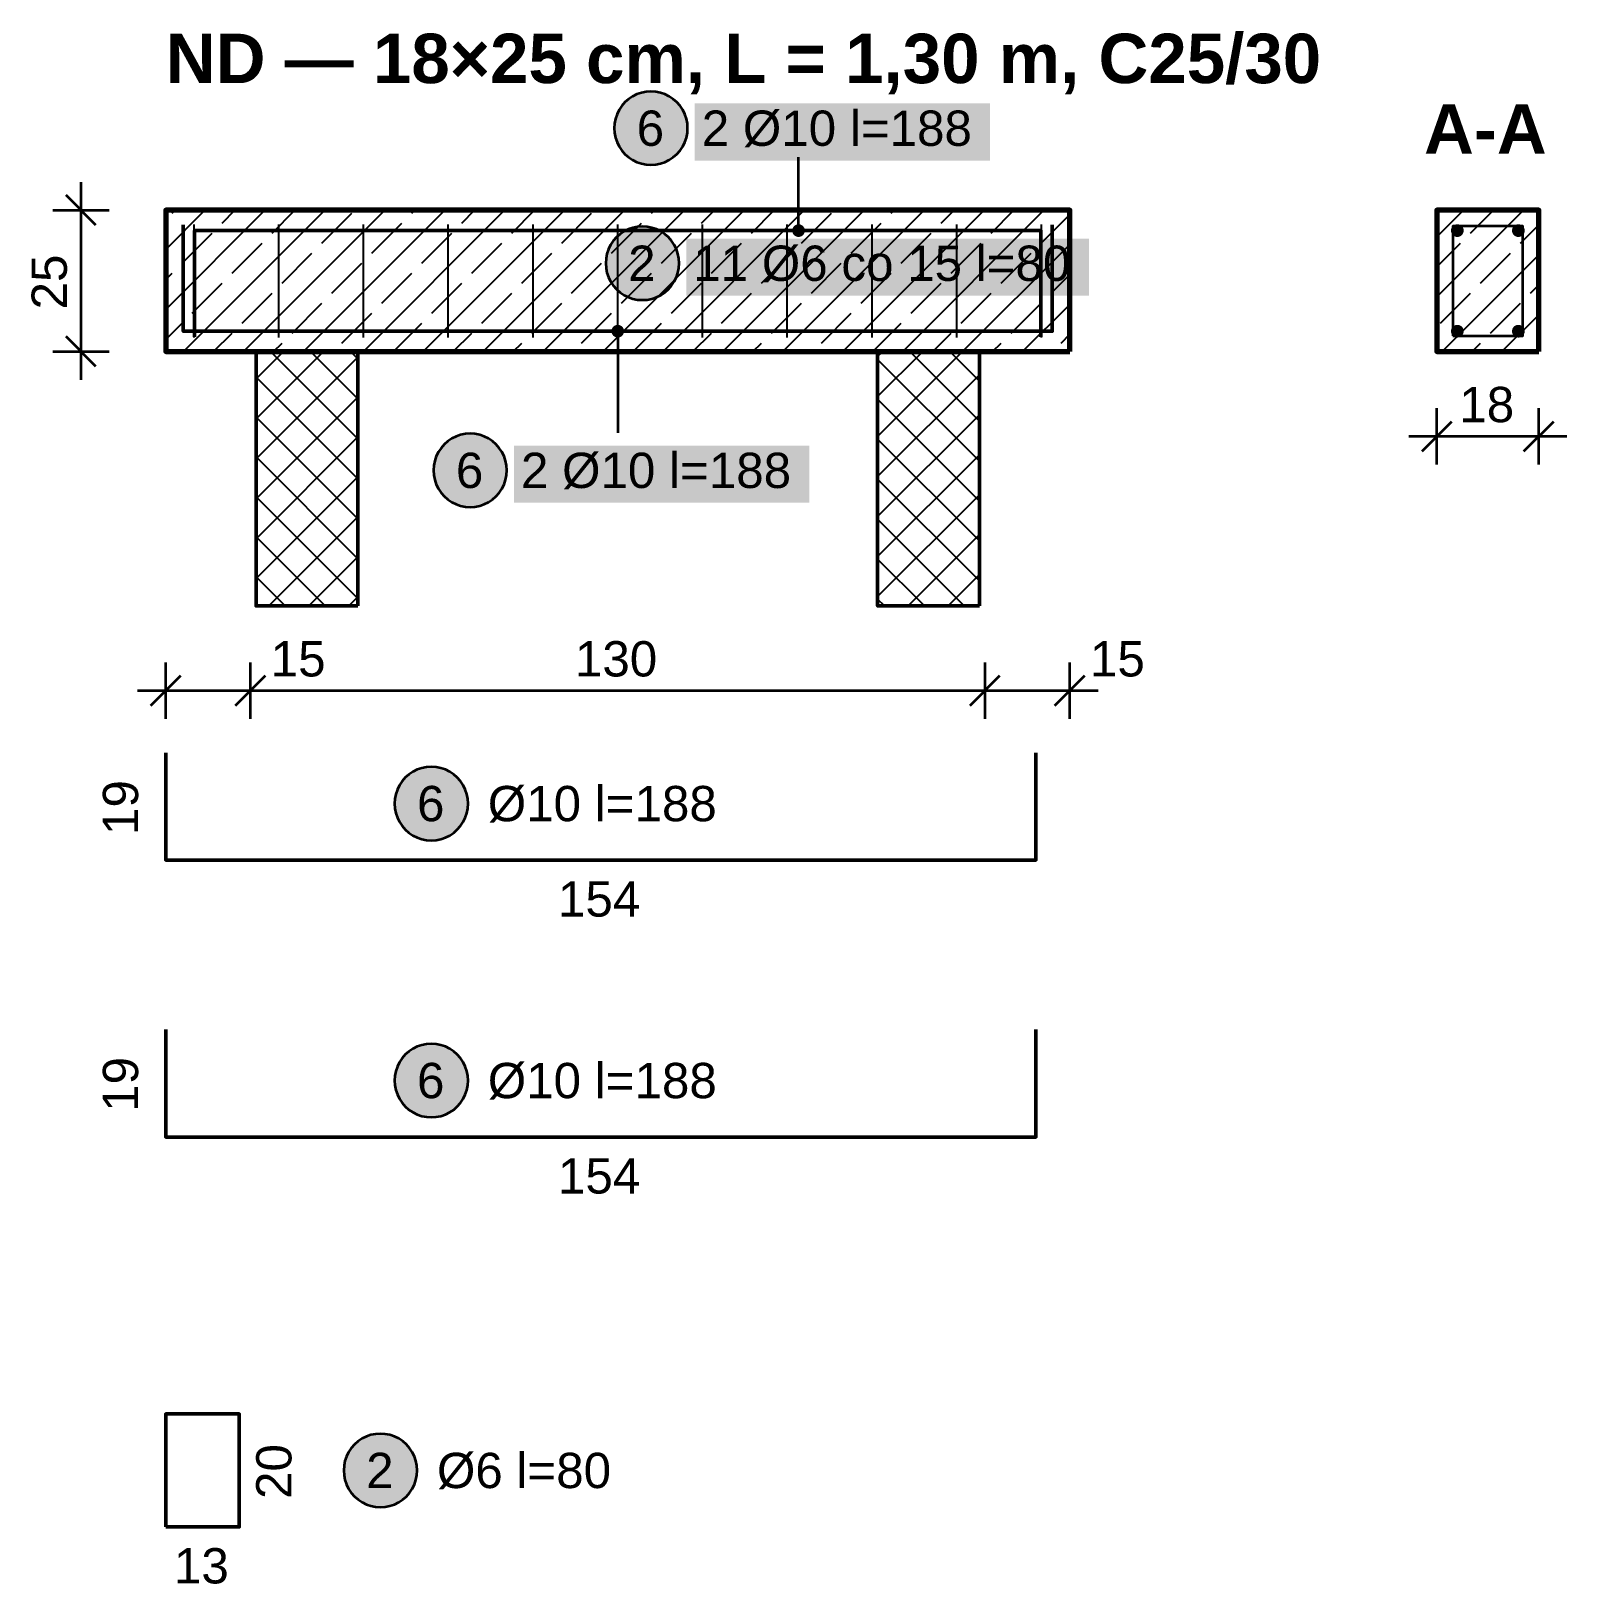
# Model space of a CAD drawing. Header units: metres. Extents: x 0.06 to 5.96, y -9.18 to -0.06.
# Drawn here: x 3.242 to 5.96, y -2.806 to -0.058 of the extents above; entities that cross this region are included whole.
import ezdxf

# ---------------------------------------------------------------- set-up
doc = ezdxf.new("R2010")
doc.units = ezdxf.units.M
for name, color, linetype, lineweight in [('A-KRESKOWANIE', 8, 'Continuous', 18), ('A-MASKA', 7, 'Continuous', 18), ('A-OPISY', 2, 'Continuous', 25), ('K-KONSTR', 7, 'Continuous', 50), ('K-WYMIARY', 1, 'Continuous', 25), ('K-ZBROJENIE', 1, 'Continuous', 100), ('K-ZBROJENIE-OPIS', 2, 'Continuous', 25)]:
    doc.layers.add(name, color=color, linetype=linetype, lineweight=lineweight)
doc.styles.add('PL_ARIAL', font='arial.ttf')
doc.styles.add('PL_ARIAL_B', font='arialbd.ttf')

msp = doc.modelspace()

# ---------------------------------------------------------------- hatches: boundary and pattern name
at = {"layer": 'A-MASKA', "true_color": 0xffffff}
for points in [[(4.4162, -0.2873), (4.9388, -0.2873), (4.9388, -0.186), (4.4162, -0.186)], [(4.4012, -0.5262), (5.1138, -0.5262), (5.1138, -0.425), (4.4012, -0.425)], [(4.0962, -0.8927), (4.6188, -0.8927), (4.6188, -0.7915), (4.0962, -0.7915)]]:
    msp.add_hatch(color=7, dxfattribs=at).paths.add_polyline_path(points)
at = {"layer": 'K-ZBROJENIE', "true_color": 0x000000}
for points in [[(5.7773, -0.411), (5.7772, -0.4121), (5.777, -0.4132), (5.7768, -0.4143), (5.7764, -0.4153), (5.7759, -0.4163), (5.7754, -0.4173), (5.7747, -0.4181), (5.774, -0.419), (5.7731, -0.4197), (5.7723, -0.4204), (5.7713, -0.4209), (5.7703, -0.4214), (5.7693, -0.4218), (5.7682, -0.422), (5.7671, -0.4222), (5.766, -0.4223), (5.7649, -0.4222), (5.7638, -0.422), (5.7627, -0.4218), (5.7617, -0.4214), (5.7607, -0.4209), (5.7597, -0.4204), (5.7589, -0.4197), (5.758, -0.419), (5.7573, -0.4181), (5.7566, -0.4173), (5.7561, -0.4163), (5.7556, -0.4153), (5.7552, -0.4143), (5.755, -0.4132), (5.7548, -0.4121), (5.7548, -0.411), (5.7548, -0.4099), (5.755, -0.4088), (5.7552, -0.4077), (5.7556, -0.4067), (5.7561, -0.4057), (5.7566, -0.4047), (5.7573, -0.4039), (5.758, -0.403), (5.7589, -0.4023), (5.7597, -0.4016), (5.7607, -0.4011), (5.7617, -0.4006), (5.7627, -0.4002), (5.7638, -0.4), (5.7649, -0.3998), (5.766, -0.3998), (5.7671, -0.3998), (5.7682, -0.4), (5.7693, -0.4002), (5.7703, -0.4006), (5.7713, -0.4011), (5.7723, -0.4016), (5.7731, -0.4023), (5.774, -0.403), (5.7747, -0.4039), (5.7754, -0.4047), (5.7759, -0.4057), (5.7764, -0.4067), (5.7768, -0.4077), (5.777, -0.4088), (5.7772, -0.4099)], [(5.8853, -0.411), (5.8852, -0.4121), (5.885, -0.4132), (5.8848, -0.4143), (5.8844, -0.4153), (5.8839, -0.4163), (5.8834, -0.4173), (5.8827, -0.4181), (5.882, -0.419), (5.8811, -0.4197), (5.8803, -0.4204), (5.8793, -0.4209), (5.8783, -0.4214), (5.8773, -0.4218), (5.8762, -0.422), (5.8751, -0.4222), (5.874, -0.4223), (5.8729, -0.4222), (5.8718, -0.422), (5.8707, -0.4218), (5.8697, -0.4214), (5.8687, -0.4209), (5.8677, -0.4204), (5.8669, -0.4197), (5.866, -0.419), (5.8653, -0.4181), (5.8646, -0.4173), (5.8641, -0.4163), (5.8636, -0.4153), (5.8632, -0.4143), (5.863, -0.4132), (5.8628, -0.4121), (5.8628, -0.411), (5.8628, -0.4099), (5.863, -0.4088), (5.8632, -0.4077), (5.8636, -0.4067), (5.8641, -0.4057), (5.8646, -0.4047), (5.8653, -0.4039), (5.866, -0.403), (5.8669, -0.4023), (5.8677, -0.4016), (5.8687, -0.4011), (5.8697, -0.4006), (5.8707, -0.4002), (5.8718, -0.4), (5.8729, -0.3998), (5.874, -0.3998), (5.8751, -0.3998), (5.8762, -0.4), (5.8773, -0.4002), (5.8783, -0.4006), (5.8793, -0.4011), (5.8803, -0.4016), (5.8811, -0.4023), (5.882, -0.403), (5.8827, -0.4039), (5.8834, -0.4047), (5.8839, -0.4057), (5.8844, -0.4067), (5.8848, -0.4077), (5.885, -0.4088), (5.8852, -0.4099)], [(5.7773, -0.589), (5.7772, -0.5901), (5.777, -0.5912), (5.7768, -0.5923), (5.7764, -0.5933), (5.7759, -0.5943), (5.7754, -0.5953), (5.7747, -0.5961), (5.774, -0.597), (5.7731, -0.5977), (5.7723, -0.5984), (5.7713, -0.5989), (5.7703, -0.5994), (5.7693, -0.5998), (5.7682, -0.6), (5.7671, -0.6002), (5.766, -0.6002), (5.7649, -0.6002), (5.7638, -0.6), (5.7627, -0.5998), (5.7617, -0.5994), (5.7607, -0.5989), (5.7597, -0.5984), (5.7589, -0.5977), (5.758, -0.597), (5.7573, -0.5961), (5.7566, -0.5953), (5.7561, -0.5943), (5.7556, -0.5933), (5.7552, -0.5923), (5.755, -0.5912), (5.7548, -0.5901), (5.7548, -0.589), (5.7548, -0.5879), (5.755, -0.5868), (5.7552, -0.5857), (5.7556, -0.5847), (5.7561, -0.5837), (5.7566, -0.5827), (5.7573, -0.5819), (5.758, -0.581), (5.7589, -0.5803), (5.7597, -0.5796), (5.7607, -0.5791), (5.7617, -0.5786), (5.7627, -0.5782), (5.7638, -0.578), (5.7649, -0.5778), (5.766, -0.5777), (5.7671, -0.5778), (5.7682, -0.578), (5.7693, -0.5782), (5.7703, -0.5786), (5.7713, -0.5791), (5.7723, -0.5796), (5.7731, -0.5803), (5.774, -0.581), (5.7747, -0.5819), (5.7754, -0.5827), (5.7759, -0.5837), (5.7764, -0.5847), (5.7768, -0.5857), (5.777, -0.5868), (5.7772, -0.5879)], [(5.8853, -0.589), (5.8852, -0.5901), (5.885, -0.5912), (5.8848, -0.5923), (5.8844, -0.5933), (5.8839, -0.5943), (5.8834, -0.5953), (5.8827, -0.5961), (5.882, -0.597), (5.8811, -0.5977), (5.8803, -0.5984), (5.8793, -0.5989), (5.8783, -0.5994), (5.8773, -0.5998), (5.8762, -0.6), (5.8751, -0.6002), (5.874, -0.6002), (5.8729, -0.6002), (5.8718, -0.6), (5.8707, -0.5998), (5.8697, -0.5994), (5.8687, -0.5989), (5.8677, -0.5984), (5.8669, -0.5977), (5.866, -0.597), (5.8653, -0.5961), (5.8646, -0.5953), (5.8641, -0.5943), (5.8636, -0.5933), (5.8632, -0.5923), (5.863, -0.5912), (5.8628, -0.5901), (5.8628, -0.589), (5.8628, -0.5879), (5.863, -0.5868), (5.8632, -0.5857), (5.8636, -0.5847), (5.8641, -0.5837), (5.8646, -0.5827), (5.8653, -0.5819), (5.866, -0.581), (5.8669, -0.5803), (5.8677, -0.5796), (5.8687, -0.5791), (5.8697, -0.5786), (5.8707, -0.5782), (5.8718, -0.578), (5.8729, -0.5778), (5.874, -0.5777), (5.8751, -0.5778), (5.8762, -0.578), (5.8773, -0.5782), (5.8783, -0.5786), (5.8793, -0.5791), (5.8803, -0.5796), (5.8811, -0.5803), (5.882, -0.581), (5.8827, -0.5819), (5.8834, -0.5827), (5.8839, -0.5837), (5.8844, -0.5847), (5.8848, -0.5857), (5.885, -0.5868), (5.8852, -0.5879)]]:
    msp.add_hatch(color=7, dxfattribs=at).paths.add_polyline_path(points)
at = {"layer": 'K-ZBROJENIE-OPIS', "true_color": 0xffffff}
for points in [[(4.4037, -0.2298), (4.4032, -0.2213), (4.4015, -0.2129), (4.3988, -0.2049), (4.395, -0.1973), (4.3903, -0.1902), (4.3847, -0.1838), (4.3783, -0.1782), (4.3712, -0.1735), (4.3636, -0.1697), (4.3556, -0.167), (4.3472, -0.1653), (4.3387, -0.1648), (4.3303, -0.1653), (4.3219, -0.167), (4.3139, -0.1697), (4.3062, -0.1735), (4.2992, -0.1782), (4.2928, -0.1838), (4.2872, -0.1902), (4.2825, -0.1973), (4.2787, -0.2049), (4.276, -0.2129), (4.2743, -0.2213), (4.2737, -0.2298), (4.2743, -0.2382), (4.276, -0.2466), (4.2787, -0.2546), (4.2825, -0.2623), (4.2872, -0.2693), (4.2928, -0.2757), (4.2992, -0.2813), (4.3062, -0.286), (4.3139, -0.2898), (4.3219, -0.2925), (4.3303, -0.2942), (4.3387, -0.2948), (4.3472, -0.2942), (4.3556, -0.2925), (4.3636, -0.2898), (4.3712, -0.286), (4.3783, -0.2813), (4.3847, -0.2757), (4.3903, -0.2693), (4.395, -0.2623), (4.3988, -0.2546), (4.4015, -0.2466), (4.4032, -0.2382)], [(4.3887, -0.4688), (4.3881, -0.4603), (4.3864, -0.4519), (4.3837, -0.4439), (4.3799, -0.4363), (4.3752, -0.4292), (4.3696, -0.4228), (4.3632, -0.4172), (4.3562, -0.4125), (4.3485, -0.4087), (4.3405, -0.406), (4.3321, -0.4043), (4.3237, -0.4037), (4.3152, -0.4043), (4.3068, -0.406), (4.2988, -0.4087), (4.2912, -0.4125), (4.2841, -0.4172), (4.2777, -0.4228), (4.2721, -0.4292), (4.2674, -0.4363), (4.2636, -0.4439), (4.2609, -0.4519), (4.2592, -0.4603), (4.2587, -0.4688), (4.2592, -0.4772), (4.2609, -0.4856), (4.2636, -0.4936), (4.2674, -0.5012), (4.2721, -0.5083), (4.2777, -0.5147), (4.2841, -0.5203), (4.2912, -0.525), (4.2988, -0.5288), (4.3068, -0.5315), (4.3152, -0.5332), (4.3237, -0.5337), (4.3321, -0.5332), (4.3405, -0.5315), (4.3485, -0.5288), (4.3562, -0.525), (4.3632, -0.5203), (4.3696, -0.5147), (4.3752, -0.5083), (4.3799, -0.5012), (4.3837, -0.4936), (4.3864, -0.4856), (4.3881, -0.4772)], [(4.0837, -0.8352), (4.0832, -0.8268), (4.0815, -0.8184), (4.0788, -0.8104), (4.075, -0.8027), (4.0703, -0.7957), (4.0647, -0.7893), (4.0583, -0.7837), (4.0512, -0.779), (4.0436, -0.7752), (4.0356, -0.7725), (4.0272, -0.7708), (4.0187, -0.7702), (4.0103, -0.7708), (4.0019, -0.7725), (3.9939, -0.7752), (3.9862, -0.779), (3.9792, -0.7837), (3.9728, -0.7893), (3.9672, -0.7957), (3.9625, -0.8027), (3.9587, -0.8104), (3.956, -0.8184), (3.9543, -0.8268), (3.9537, -0.8352), (3.9543, -0.8437), (3.956, -0.8521), (3.9587, -0.8601), (3.9625, -0.8678), (3.9672, -0.8748), (3.9728, -0.8812), (3.9792, -0.8868), (3.9862, -0.8915), (3.9939, -0.8953), (4.0019, -0.898), (4.0103, -0.8997), (4.0187, -0.9002), (4.0272, -0.8997), (4.0356, -0.898), (4.0436, -0.8953), (4.0512, -0.8915), (4.0583, -0.8868), (4.0647, -0.8812), (4.0703, -0.8748), (4.075, -0.8678), (4.0788, -0.8601), (4.0815, -0.8521), (4.0832, -0.8437)], [(4.015, -1.425), (4.0144, -1.4165), (4.0128, -1.4082), (4.0101, -1.4001), (4.0063, -1.3925), (4.0016, -1.3854), (3.996, -1.379), (3.9896, -1.3734), (3.9825, -1.3687), (3.9749, -1.3649), (3.9668, -1.3622), (3.9585, -1.3606), (3.95, -1.36), (3.9415, -1.3606), (3.9332, -1.3622), (3.9251, -1.3649), (3.9175, -1.3687), (3.9104, -1.3734), (3.904, -1.379), (3.8984, -1.3854), (3.8937, -1.3925), (3.8899, -1.4001), (3.8872, -1.4082), (3.8856, -1.4165), (3.885, -1.425), (3.8856, -1.4335), (3.8872, -1.4418), (3.8899, -1.4499), (3.8937, -1.4575), (3.8984, -1.4646), (3.904, -1.471), (3.9104, -1.4766), (3.9175, -1.4813), (3.9251, -1.4851), (3.9332, -1.4878), (3.9415, -1.4894), (3.95, -1.49), (3.9585, -1.4894), (3.9668, -1.4878), (3.9749, -1.4851), (3.9825, -1.4813), (3.9896, -1.4766), (3.996, -1.471), (4.0016, -1.4646), (4.0063, -1.4575), (4.0101, -1.4499), (4.0128, -1.4418), (4.0144, -1.4335)], [(4.015, -1.915), (4.0144, -1.9065), (4.0128, -1.8982), (4.0101, -1.8901), (4.0063, -1.8825), (4.0016, -1.8754), (3.996, -1.869), (3.9896, -1.8634), (3.9825, -1.8587), (3.9749, -1.8549), (3.9668, -1.8522), (3.9585, -1.8506), (3.95, -1.85), (3.9415, -1.8506), (3.9332, -1.8522), (3.9251, -1.8549), (3.9175, -1.8587), (3.9104, -1.8634), (3.904, -1.869), (3.8984, -1.8754), (3.8937, -1.8825), (3.8899, -1.8901), (3.8872, -1.8982), (3.8856, -1.9065), (3.885, -1.915), (3.8856, -1.9235), (3.8872, -1.9318), (3.8899, -1.9399), (3.8937, -1.9475), (3.8984, -1.9546), (3.904, -1.961), (3.9104, -1.9666), (3.9175, -1.9713), (3.9251, -1.9751), (3.9332, -1.9778), (3.9415, -1.9794), (3.95, -1.98), (3.9585, -1.9794), (3.9668, -1.9778), (3.9749, -1.9751), (3.9825, -1.9713), (3.9896, -1.9666), (3.996, -1.961), (4.0016, -1.9546), (4.0063, -1.9475), (4.0101, -1.9399), (4.0128, -1.9318), (4.0144, -1.9235)], [(3.925, -2.605), (3.9244, -2.5965), (3.9228, -2.5882), (3.9201, -2.5801), (3.9163, -2.5725), (3.9116, -2.5654), (3.906, -2.559), (3.8996, -2.5534), (3.8925, -2.5487), (3.8849, -2.5449), (3.8768, -2.5422), (3.8685, -2.5406), (3.86, -2.54), (3.8515, -2.5406), (3.8432, -2.5422), (3.8351, -2.5449), (3.8275, -2.5487), (3.8204, -2.5534), (3.814, -2.559), (3.8084, -2.5654), (3.8037, -2.5725), (3.7999, -2.5801), (3.7972, -2.5882), (3.7956, -2.5965), (3.795, -2.605), (3.7956, -2.6135), (3.7972, -2.6218), (3.7999, -2.6299), (3.8037, -2.6375), (3.8084, -2.6446), (3.814, -2.651), (3.8204, -2.6566), (3.8275, -2.6613), (3.8351, -2.6651), (3.8432, -2.6678), (3.8515, -2.6694), (3.86, -2.67), (3.8685, -2.6694), (3.8768, -2.6678), (3.8849, -2.6651), (3.8925, -2.6613), (3.8996, -2.6566), (3.906, -2.651), (3.9116, -2.6446), (3.9163, -2.6375), (3.9201, -2.6299), (3.9228, -2.6218), (3.9244, -2.6135)]]:
    msp.add_hatch(color=7, dxfattribs=at).paths.add_polyline_path(points)
at = {"layer": 'K-ZBROJENIE-OPIS', "true_color": 0x000000}
for points in [[(4.6113, -0.411), (4.6109, -0.4081), (4.6097, -0.4054), (4.608, -0.403), (4.6056, -0.4013), (4.6029, -0.4001), (4.6, -0.3998), (4.5971, -0.4001), (4.5944, -0.4013), (4.592, -0.403), (4.5903, -0.4054), (4.5891, -0.4081), (4.5888, -0.411), (4.5891, -0.4139), (4.5903, -0.4166), (4.592, -0.419), (4.5944, -0.4207), (4.5971, -0.4219), (4.6, -0.4223), (4.6029, -0.4219), (4.6056, -0.4207), (4.608, -0.419), (4.6097, -0.4166), (4.6109, -0.4139)], [(4.2913, -0.589), (4.2909, -0.5861), (4.2897, -0.5834), (4.288, -0.581), (4.2856, -0.5793), (4.2829, -0.5781), (4.28, -0.5777), (4.2771, -0.5781), (4.2744, -0.5793), (4.272, -0.581), (4.2703, -0.5834), (4.2691, -0.5861), (4.2688, -0.589), (4.2691, -0.5919), (4.2703, -0.5946), (4.272, -0.597), (4.2744, -0.5987), (4.2771, -0.5999), (4.28, -0.6002), (4.2829, -0.5999), (4.2856, -0.5987), (4.288, -0.597), (4.2897, -0.5946), (4.2909, -0.5919)]]:
    msp.add_hatch(color=7, dxfattribs=at).paths.add_polyline_path(points)

# ---------------------------------------------------------------- linework, layer by layer
at = {"layer": 'A-KRESKOWANIE', "lineweight": 25, "ltscale": 0.025}
for points in [[(3.48, -0.5505), (3.6555, -0.375)], [(3.48, -0.4444), (3.5494, -0.375)], [(3.4913, -0.3801), (3.4964, -0.375)], [(3.5116, -0.625), (3.7616, -0.375)], [(3.5797, -0.3977), (3.6025, -0.375)], [(3.6176, -0.625), (3.8676, -0.375)], [(3.6681, -0.4154), (3.7085, -0.375)], [(3.7237, -0.625), (3.9737, -0.375)], [(3.7565, -0.4331), (3.8095, -0.3801)], [(3.8298, -0.625), (4.0798, -0.375)], [(3.9156, -0.3801), (3.9207, -0.375)], [(3.9358, -0.625), (4.1858, -0.375)], [(4.004, -0.3977), (4.0267, -0.375)], [(4.0419, -0.625), (4.2919, -0.375)], [(4.0924, -0.4154), (4.1328, -0.375)], [(4.148, -0.625), (4.398, -0.375)], [(4.1808, -0.4331), (4.2338, -0.3801)], [(4.254, -0.625), (4.504, -0.375)], [(4.3399, -0.3801), (4.3449, -0.375)], [(4.3601, -0.625), (4.6101, -0.375)], [(4.4283, -0.3977), (4.451, -0.375)], [(4.4662, -0.625), (4.7162, -0.375)], [(4.5166, -0.4154), (4.5571, -0.375)], [(4.5722, -0.625), (4.8222, -0.375)], [(4.605, -0.4331), (4.6581, -0.3801)], [(4.6783, -0.625), (4.9283, -0.375)], [(4.7641, -0.3801), (4.7692, -0.375)], [(4.7844, -0.625), (5.0344, -0.375)], [(4.8525, -0.3977), (4.8753, -0.375)], [(4.9409, -0.4154), (4.9813, -0.375)], [(5.0293, -0.4331), (5.08, -0.3824)], [(5.73, -0.5279), (5.8829, -0.375)], [(5.73, -0.4218), (5.7768, -0.375)], [(5.7894, -0.4154), (5.8299, -0.375)], [(3.8449, -0.4508), (3.8979, -0.3977)], [(4.2692, -0.4508), (4.3222, -0.3977)], [(4.6934, -0.4508), (4.7465, -0.3977)], [(5.8778, -0.4331), (5.91, -0.4009)], [(3.509, -0.4685), (3.5621, -0.4154)], [(3.5974, -0.4861), (3.6504, -0.4331)], [(3.9333, -0.4685), (3.9863, -0.4154)], [(4.0217, -0.4861), (4.0747, -0.4331)], [(4.3575, -0.4685), (4.4106, -0.4154)], [(4.4459, -0.4861), (4.499, -0.4331)], [(4.7818, -0.4685), (4.8348, -0.4154)], [(4.8702, -0.4861), (4.9232, -0.4331)], [(4.8904, -0.625), (5.08, -0.4354)], [(5.73, -0.4749), (5.7718, -0.4331)], [(3.6858, -0.5038), (3.7388, -0.4508)], [(4.1101, -0.5038), (4.1631, -0.4508)], [(4.5343, -0.5038), (4.5874, -0.4508)], [(4.9586, -0.5038), (5.0116, -0.4508)], [(5.739, -0.625), (5.91, -0.454)], [(5.8071, -0.5038), (5.8601, -0.4508)], [(3.48, -0.4975), (3.4913, -0.4861)], [(3.7742, -0.5215), (3.8272, -0.4685)], [(3.8626, -0.5392), (3.9156, -0.4861)], [(4.1984, -0.5215), (4.2515, -0.4685)], [(4.2868, -0.5392), (4.3399, -0.4861)], [(4.6227, -0.5215), (4.6757, -0.4685)], [(4.7111, -0.5392), (4.7641, -0.4861)], [(5.047, -0.5215), (5.08, -0.4885)], [(3.5267, -0.5568), (3.5797, -0.5038)], [(3.6151, -0.5745), (3.6681, -0.5215)], [(3.951, -0.5568), (4.004, -0.5038)], [(4.0393, -0.5745), (4.0924, -0.5215)], [(4.3752, -0.5568), (4.4283, -0.5038)], [(4.4636, -0.5745), (4.5166, -0.5215)], [(4.7995, -0.5568), (4.8525, -0.5038)], [(4.8879, -0.5745), (4.9409, -0.5215)], [(5.7364, -0.5745), (5.7894, -0.5215)], [(5.8955, -0.5215), (5.91, -0.507)], [(3.7035, -0.5922), (3.7565, -0.5392)], [(4.1277, -0.5922), (4.1808, -0.5392)], [(4.552, -0.5922), (4.605, -0.5392)], [(4.9763, -0.5922), (5.0293, -0.5392)], [(4.9965, -0.625), (5.08, -0.5415)], [(5.8248, -0.5922), (5.8778, -0.5392)], [(3.48, -0.6035), (3.509, -0.5745)], [(3.7919, -0.6099), (3.8449, -0.5568)], [(3.8828, -0.625), (3.9333, -0.5745)], [(4.2161, -0.6099), (4.2692, -0.5568)], [(4.3071, -0.625), (4.3575, -0.5745)], [(4.6404, -0.6099), (4.6934, -0.5568)], [(4.7313, -0.625), (4.7818, -0.5745)], [(5.845, -0.625), (5.91, -0.56)], [(3.5646, -0.625), (3.5974, -0.5922)], [(3.9889, -0.625), (4.0217, -0.5922)], [(4.4131, -0.625), (4.4459, -0.5922)], [(4.8374, -0.625), (4.8702, -0.5922)], [(5.0647, -0.6099), (5.08, -0.5945)], [(3.64, -0.7441), (3.7591, -0.625)], [(3.64, -0.6734), (3.6884, -0.625)], [(3.82, -0.7794), (3.6656, -0.625)], [(3.6707, -0.625), (3.6858, -0.6099)], [(3.82, -0.7087), (3.7363, -0.625)], [(3.82, -0.638), (3.807, -0.625)], [(4.0949, -0.625), (4.1101, -0.6099)], [(4.5192, -0.625), (4.5343, -0.6099)], [(4.74, -0.7754), (4.8904, -0.625)], [(4.74, -0.7047), (4.8197, -0.625)], [(4.74, -0.634), (4.749, -0.625)], [(4.92, -0.7481), (4.7969, -0.625)], [(4.92, -0.6774), (4.8676, -0.625)], [(4.9435, -0.625), (4.9586, -0.6099)], [(5.792, -0.625), (5.8071, -0.6099)], [(3.64, -0.8148), (3.82, -0.6348)], [(4.92, -0.8188), (4.74, -0.6388)], [(3.82, -0.8502), (3.64, -0.6702)], [(4.74, -0.8461), (4.92, -0.6661)], [(3.64, -0.8855), (3.82, -0.7055)], [(4.92, -0.8895), (4.74, -0.7095)], [(3.82, -0.9209), (3.64, -0.7409)], [(4.74, -0.9169), (4.92, -0.7369)], [(3.64, -0.9562), (3.82, -0.7762)], [(4.92, -0.9602), (4.74, -0.7802)], [(3.82, -0.9916), (3.64, -0.8116)], [(4.74, -0.9876), (4.92, -0.8076)], [(3.64, -1.0269), (3.82, -0.8469)], [(4.92, -1.0309), (4.74, -0.8509)], [(4.74, -1.0583), (4.92, -0.8783)], [(3.82, -1.0623), (3.64, -0.8823)], [(3.6626, -1.075), (3.82, -0.9176)], [(4.8934, -1.075), (4.74, -0.9216)], [(3.762, -1.075), (3.64, -0.953)], [(4.794, -1.075), (4.92, -0.949)], [(3.7333, -1.075), (3.82, -0.9883)], [(4.8227, -1.075), (4.74, -0.9923)], [(3.6913, -1.075), (3.64, -1.0237)], [(4.8647, -1.075), (4.92, -1.0197)], [(3.804, -1.075), (3.82, -1.059)], [(4.752, -1.075), (4.74, -1.063)]]:
    msp.add_lwpolyline(points, dxfattribs=at)
at = {"layer": 'K-KONSTR', "lineweight": 70, "ltscale": 0.025}
for points in [[(5.08, -0.625), (5.08, -0.375), (3.48, -0.375), (3.48, -0.625)], [(5.91, -0.625), (5.91, -0.375), (5.73, -0.375), (5.73, -0.625)]]:
    msp.add_lwpolyline(points, close=True, dxfattribs=at)
at = {"layer": 'K-KONSTR', "lineweight": 50, "ltscale": 0.025}
for points in [[(3.82, -1.075), (3.82, -0.625), (3.64, -0.625), (3.64, -1.075)], [(4.92, -1.075), (4.92, -0.625), (4.74, -0.625), (4.74, -1.075)]]:
    msp.add_lwpolyline(points, close=True, dxfattribs=at)
at = {"layer": 'K-WYMIARY', "lineweight": 35, "ltscale": 0.025}
for points in [[(3.33, -0.675), (3.33, -0.325)], [(3.3565, -0.4015), (3.3035, -0.3485)], [(3.28, -0.375), (3.38, -0.375)], [(3.3565, -0.6515), (3.3035, -0.5985)], [(3.28, -0.625), (3.38, -0.625)], [(5.73, -0.825), (5.73, -0.725)], [(5.91, -0.825), (5.91, -0.725)], [(5.7035, -0.8015), (5.7565, -0.7485)], [(5.8835, -0.8015), (5.9365, -0.7485)], [(5.68, -0.775), (5.96, -0.775)], [(3.48, -1.275), (3.48, -1.175)], [(3.63, -1.275), (3.63, -1.175)], [(4.93, -1.275), (4.93, -1.175)], [(5.08, -1.275), (5.08, -1.175)], [(3.4535, -1.2515), (3.5065, -1.1985)], [(3.6035, -1.2515), (3.6565, -1.1985)], [(4.9035, -1.2515), (4.9565, -1.1985)], [(5.0535, -1.2515), (5.1065, -1.1985)], [(3.43, -1.225), (5.13, -1.225)]]:
    msp.add_lwpolyline(points, dxfattribs=at)
at = {"layer": 'K-ZBROJENIE', "lineweight": 50, "ltscale": 0.025}
for points in [[(3.511, -0.401), (3.511, -0.589), (5.049, -0.589), (5.049, -0.401)], [(3.531, -0.599), (3.531, -0.411), (5.029, -0.411), (5.029, -0.599)], [(3.48, -1.335), (3.48, -1.525), (5.02, -1.525), (5.02, -1.335)], [(3.48, -1.825), (3.48, -2.015), (5.02, -2.015), (5.02, -1.825)]]:
    msp.add_lwpolyline(points, dxfattribs=at)
at = {"layer": 'K-ZBROJENIE', "lineweight": 25, "ltscale": 0.025}
for points in [[(3.53, -0.6), (3.53, -0.4)], [(3.68, -0.6), (3.68, -0.4)], [(3.83, -0.6), (3.83, -0.4)], [(3.98, -0.6), (3.98, -0.4)], [(4.13, -0.6), (4.13, -0.4)], [(4.28, -0.6), (4.28, -0.4)], [(4.43, -0.6), (4.43, -0.4)], [(4.58, -0.6), (4.58, -0.4)], [(4.73, -0.6), (4.73, -0.4)], [(4.88, -0.6), (4.88, -0.4)], [(5.03, -0.6), (5.03, -0.4)]]:
    msp.add_lwpolyline(points, dxfattribs=at)
at = {"layer": 'K-ZBROJENIE', "lineweight": 35, "ltscale": 0.025}
msp.add_lwpolyline([(5.758, -0.597), (5.882, -0.597), (5.882, -0.403), (5.758, -0.403)], close=True, dxfattribs=at)
at = {"layer": 'K-ZBROJENIE', "lineweight": 50, "ltscale": 0.025}
msp.add_lwpolyline([(3.48, -2.705), (3.61, -2.705), (3.61, -2.505), (3.48, -2.505)], close=True, dxfattribs=at)
at = {"layer": 'K-ZBROJENIE-OPIS', "lineweight": 35, "ltscale": 0.025}
for points in [[(4.4037, -0.2298), (4.4032, -0.2213), (4.4015, -0.2129), (4.3988, -0.2049), (4.395, -0.1973), (4.3903, -0.1902), (4.3847, -0.1838), (4.3783, -0.1782), (4.3712, -0.1735), (4.3636, -0.1697), (4.3556, -0.167), (4.3472, -0.1653), (4.3387, -0.1648), (4.3303, -0.1653), (4.3219, -0.167), (4.3139, -0.1697), (4.3062, -0.1735), (4.2992, -0.1782), (4.2928, -0.1838), (4.2872, -0.1902), (4.2825, -0.1973), (4.2787, -0.2049), (4.276, -0.2129), (4.2743, -0.2213), (4.2737, -0.2298), (4.2743, -0.2382), (4.276, -0.2466), (4.2787, -0.2546), (4.2825, -0.2623), (4.2872, -0.2693), (4.2928, -0.2757), (4.2992, -0.2813), (4.3062, -0.286), (4.3139, -0.2898), (4.3219, -0.2925), (4.3303, -0.2942), (4.3387, -0.2948), (4.3472, -0.2942), (4.3556, -0.2925), (4.3636, -0.2898), (4.3712, -0.286), (4.3783, -0.2813), (4.3847, -0.2757), (4.3903, -0.2693), (4.395, -0.2623), (4.3988, -0.2546), (4.4015, -0.2466), (4.4032, -0.2382)], [(4.3887, -0.4688), (4.3881, -0.4603), (4.3864, -0.4519), (4.3837, -0.4439), (4.3799, -0.4363), (4.3752, -0.4292), (4.3696, -0.4228), (4.3632, -0.4172), (4.3562, -0.4125), (4.3485, -0.4087), (4.3405, -0.406), (4.3321, -0.4043), (4.3237, -0.4037), (4.3152, -0.4043), (4.3068, -0.406), (4.2988, -0.4087), (4.2912, -0.4125), (4.2841, -0.4172), (4.2777, -0.4228), (4.2721, -0.4292), (4.2674, -0.4363), (4.2636, -0.4439), (4.2609, -0.4519), (4.2592, -0.4603), (4.2587, -0.4688), (4.2592, -0.4772), (4.2609, -0.4856), (4.2636, -0.4936), (4.2674, -0.5012), (4.2721, -0.5083), (4.2777, -0.5147), (4.2841, -0.5203), (4.2912, -0.525), (4.2988, -0.5288), (4.3068, -0.5315), (4.3152, -0.5332), (4.3237, -0.5337), (4.3321, -0.5332), (4.3405, -0.5315), (4.3485, -0.5288), (4.3562, -0.525), (4.3632, -0.5203), (4.3696, -0.5147), (4.3752, -0.5083), (4.3799, -0.5012), (4.3837, -0.4936), (4.3864, -0.4856), (4.3881, -0.4772)], [(4.0837, -0.8352), (4.0832, -0.8268), (4.0815, -0.8184), (4.0788, -0.8104), (4.075, -0.8027), (4.0703, -0.7957), (4.0647, -0.7893), (4.0583, -0.7837), (4.0512, -0.779), (4.0436, -0.7752), (4.0356, -0.7725), (4.0272, -0.7708), (4.0187, -0.7702), (4.0103, -0.7708), (4.0019, -0.7725), (3.9939, -0.7752), (3.9862, -0.779), (3.9792, -0.7837), (3.9728, -0.7893), (3.9672, -0.7957), (3.9625, -0.8027), (3.9587, -0.8104), (3.956, -0.8184), (3.9543, -0.8268), (3.9537, -0.8352), (3.9543, -0.8437), (3.956, -0.8521), (3.9587, -0.8601), (3.9625, -0.8678), (3.9672, -0.8748), (3.9728, -0.8812), (3.9792, -0.8868), (3.9862, -0.8915), (3.9939, -0.8953), (4.0019, -0.898), (4.0103, -0.8997), (4.0187, -0.9002), (4.0272, -0.8997), (4.0356, -0.898), (4.0436, -0.8953), (4.0512, -0.8915), (4.0583, -0.8868), (4.0647, -0.8812), (4.0703, -0.8748), (4.075, -0.8678), (4.0788, -0.8601), (4.0815, -0.8521), (4.0832, -0.8437)], [(4.015, -1.425), (4.0144, -1.4165), (4.0128, -1.4082), (4.0101, -1.4001), (4.0063, -1.3925), (4.0016, -1.3854), (3.996, -1.379), (3.9896, -1.3734), (3.9825, -1.3687), (3.9749, -1.3649), (3.9668, -1.3622), (3.9585, -1.3606), (3.95, -1.36), (3.9415, -1.3606), (3.9332, -1.3622), (3.9251, -1.3649), (3.9175, -1.3687), (3.9104, -1.3734), (3.904, -1.379), (3.8984, -1.3854), (3.8937, -1.3925), (3.8899, -1.4001), (3.8872, -1.4082), (3.8856, -1.4165), (3.885, -1.425), (3.8856, -1.4335), (3.8872, -1.4418), (3.8899, -1.4499), (3.8937, -1.4575), (3.8984, -1.4646), (3.904, -1.471), (3.9104, -1.4766), (3.9175, -1.4813), (3.9251, -1.4851), (3.9332, -1.4878), (3.9415, -1.4894), (3.95, -1.49), (3.9585, -1.4894), (3.9668, -1.4878), (3.9749, -1.4851), (3.9825, -1.4813), (3.9896, -1.4766), (3.996, -1.471), (4.0016, -1.4646), (4.0063, -1.4575), (4.0101, -1.4499), (4.0128, -1.4418), (4.0144, -1.4335)], [(4.015, -1.915), (4.0144, -1.9065), (4.0128, -1.8982), (4.0101, -1.8901), (4.0063, -1.8825), (4.0016, -1.8754), (3.996, -1.869), (3.9896, -1.8634), (3.9825, -1.8587), (3.9749, -1.8549), (3.9668, -1.8522), (3.9585, -1.8506), (3.95, -1.85), (3.9415, -1.8506), (3.9332, -1.8522), (3.9251, -1.8549), (3.9175, -1.8587), (3.9104, -1.8634), (3.904, -1.869), (3.8984, -1.8754), (3.8937, -1.8825), (3.8899, -1.8901), (3.8872, -1.8982), (3.8856, -1.9065), (3.885, -1.915), (3.8856, -1.9235), (3.8872, -1.9318), (3.8899, -1.9399), (3.8937, -1.9475), (3.8984, -1.9546), (3.904, -1.961), (3.9104, -1.9666), (3.9175, -1.9713), (3.9251, -1.9751), (3.9332, -1.9778), (3.9415, -1.9794), (3.95, -1.98), (3.9585, -1.9794), (3.9668, -1.9778), (3.9749, -1.9751), (3.9825, -1.9713), (3.9896, -1.9666), (3.996, -1.961), (4.0016, -1.9546), (4.0063, -1.9475), (4.0101, -1.9399), (4.0128, -1.9318), (4.0144, -1.9235)], [(3.925, -2.605), (3.9244, -2.5965), (3.9228, -2.5882), (3.9201, -2.5801), (3.9163, -2.5725), (3.9116, -2.5654), (3.906, -2.559), (3.8996, -2.5534), (3.8925, -2.5487), (3.8849, -2.5449), (3.8768, -2.5422), (3.8685, -2.5406), (3.86, -2.54), (3.8515, -2.5406), (3.8432, -2.5422), (3.8351, -2.5449), (3.8275, -2.5487), (3.8204, -2.5534), (3.814, -2.559), (3.8084, -2.5654), (3.8037, -2.5725), (3.7999, -2.5801), (3.7972, -2.5882), (3.7956, -2.5965), (3.795, -2.605), (3.7956, -2.6135), (3.7972, -2.6218), (3.7999, -2.6299), (3.8037, -2.6375), (3.8084, -2.6446), (3.814, -2.651), (3.8204, -2.6566), (3.8275, -2.6613), (3.8351, -2.6651), (3.8432, -2.6678), (3.8515, -2.6694), (3.86, -2.67), (3.8685, -2.6694), (3.8768, -2.6678), (3.8849, -2.6651), (3.8925, -2.6613), (3.8996, -2.6566), (3.906, -2.651), (3.9116, -2.6446), (3.9163, -2.6375), (3.9201, -2.6299), (3.9228, -2.6218), (3.9244, -2.6135)]]:
    msp.add_lwpolyline(points, close=True, dxfattribs=at)
for points in [[(4.6, -0.411), (4.6, -0.281)], [(4.28, -0.589), (4.28, -0.769)]]:
    msp.add_lwpolyline(points, dxfattribs=at)

# ---------------------------------------------------------------- texts
at = {"layer": 'A-OPISY', "style": 'PL_ARIAL_B'}
for s, p in [('ND — 18×25 cm, L = 1,30 m, C25/30', (3.48, -0.15)), ('A-A', (5.707, -0.275))]:
    msp.add_text(s, height=0.0875, dxfattribs=at).set_placement(p)
at = {"layer": 'K-WYMIARY', "style": 'PL_ARIAL'}
msp.add_text('25', height=0.0625, rotation=90, dxfattribs=at).set_placement((3.305, -0.5505))
for s, p in [('18', (5.7695, -0.75)), ('15', (3.6658, -1.2)), ('130', (4.2042, -1.2)), ('15', (5.1158, -1.2))]:
    msp.add_text(s, height=0.0625, dxfattribs=at).set_placement(p)
at = {"layer": 'K-ZBROJENIE-OPIS', "style": 'PL_ARIAL'}
for s, p in [('6', (4.3135, -0.261)), ('2 Ø10 l=188', (4.4287, -0.261)), ('2', (4.2984, -0.5)), ('11 Ø6 co 15 l=80', (4.4137, -0.5)), ('6', (3.9935, -0.8665)), ('2 Ø10 l=188', (4.1087, -0.8665)), ('6', (3.9247, -1.4562)), ('Ø10 l=188', (4.05, -1.4562)), ('154', (4.1742, -1.625)), ('6', (3.9247, -1.9463)), ('Ø10 l=188', (4.05, -1.9463)), ('154', (4.1742, -2.115)), ('2', (3.8347, -2.6363)), ('Ø6 l=80', (3.96, -2.6363)), ('13', (3.4945, -2.805))]:
    msp.add_text(s, height=0.0625, dxfattribs=at).set_placement(p)
for s, p in [('19', (3.4311, -1.4805)), ('19', (3.4311, -1.9705)), ('20', (3.7025, -2.6555))]:
    msp.add_text(s, height=0.0625, rotation=90, dxfattribs=at).set_placement(p)

doc.saveas('drawing.dxf')
